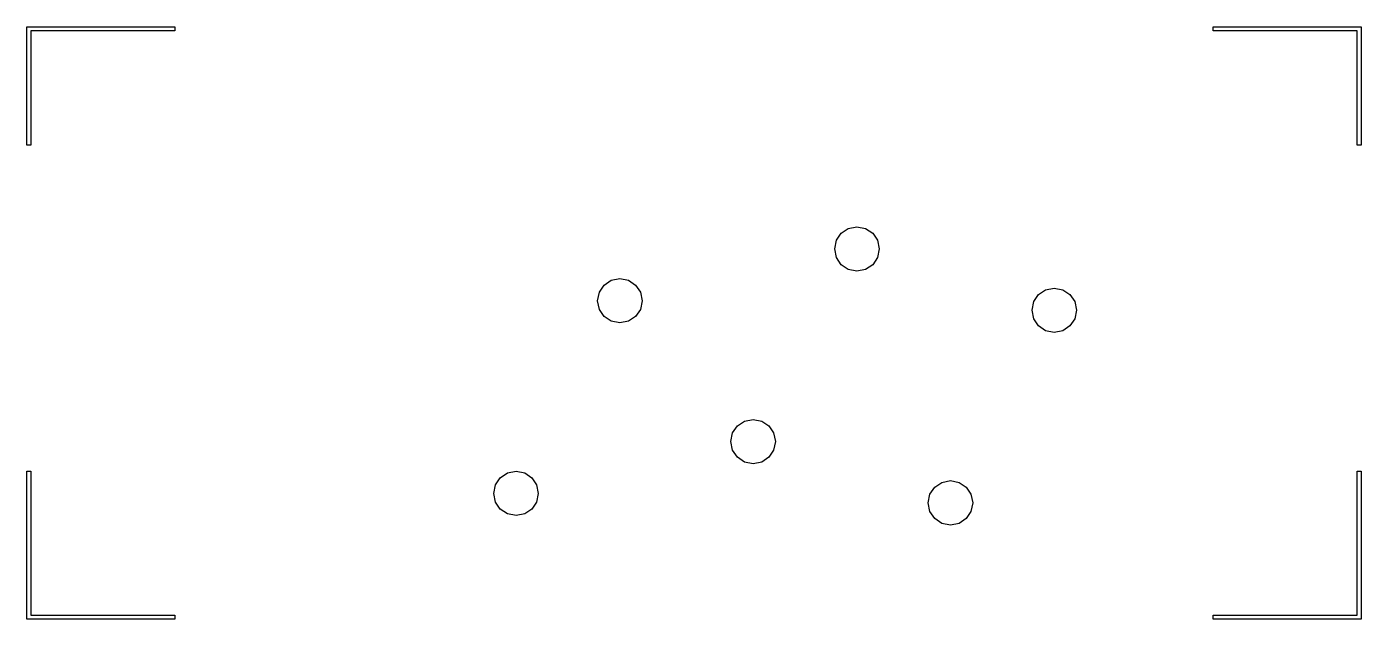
# Model space of a CAD drawing. Extents: x 0 to 9, y 0 to 4.
import ezdxf

# ---------------------------------------------------------------- set-up
doc = ezdxf.new("R2010")
doc.units = 0
doc.layers.add('Layer_1', color=7, linetype='CONTINUOUS')

msp = doc.modelspace()

# ---------------------------------------------------------------- linework, layer by layer
at = {"layer": 'Layer_1', "color": 7}
for points in [[(0, 3.200022), (0, 4), (1.000015, 4), (1.000015, 3.971668), (0.028332, 3.971668), (0.028332, 3.200022), (0, 3.200022), (0, 3.200022)], [(8.971668, 3.200022), (8.971668, 3.971668), (7.999985, 3.971668), (7.999985, 4), (9, 4), (9, 3.200022), (8.971668, 3.200022), (8.971668, 3.200022)], [(0, 0), (0, 1.000015), (0.028332, 1.000015), (0.028332, 0.028386), (1.000015, 0.028386), (1.000015, 0), (0, 0), (0, 0)], [(7.999985, 0), (7.999985, 0.028386), (8.971668, 0.028386), (8.971668, 1.000015), (9, 1.000015), (9, 0.014221), (9, 0), (7.999985, 0), (7.999985, 0)]]:
    msp.add_lwpolyline(points, close=True, dxfattribs=at)
for points in [[(5.598937, 2.349713), (5.540551, 2.361501), (5.492871, 2.393647), (5.460725, 2.441327), (5.448937, 2.499713), (5.460725, 2.5581), (5.492871, 2.605779), (5.540551, 2.637926), (5.598937, 2.649713), (5.657324, 2.637926), (5.705003, 2.605779), (5.73715, 2.5581), (5.748937, 2.499713), (5.73715, 2.441327), (5.705003, 2.393647), (5.657324, 2.361501), (5.598937, 2.349713), (5.598937, 2.349713)], [(4.000013, 2.000001), (3.941626, 2.011788), (3.893947, 2.043935), (3.8618, 2.091614), (3.850013, 2.150001), (3.8618, 2.208387), (3.893947, 2.256067), (3.941626, 2.288213), (4.000013, 2.300001), (4.058399, 2.288213), (4.106079, 2.256067), (4.138225, 2.208387), (4.150013, 2.150001), (4.138225, 2.091614), (4.106079, 2.043935), (4.058399, 2.011788), (4.000013, 2.000001), (4.000013, 2.000001)], [(6.929473, 1.935993), (6.871086, 1.94778), (6.823407, 1.979927), (6.79126, 2.027606), (6.779473, 2.085993), (6.79126, 2.144379), (6.823407, 2.192059), (6.871086, 2.224205), (6.929473, 2.235993), (6.987859, 2.224205), (7.035539, 2.192059), (7.067685, 2.144379), (7.079473, 2.085993), (7.067685, 2.027606), (7.035539, 1.979927), (6.987859, 1.94778), (6.929473, 1.935993), (6.929473, 1.935993)], [(4.898937, 1.049713), (4.84055, 1.061501), (4.792871, 1.093647), (4.760724, 1.141326), (4.748937, 1.199713), (4.760724, 1.2581), (4.792871, 1.305779), (4.84055, 1.337925), (4.898937, 1.349713), (4.957323, 1.337925), (5.005003, 1.305779), (5.037149, 1.2581), (5.048937, 1.199713), (5.037149, 1.141326), (5.005003, 1.093647), (4.957323, 1.061501), (4.898937, 1.049713), (4.898937, 1.049713)], [(3.300012, 0.7), (3.241625, 0.711788), (3.193946, 0.743934), (3.1618, 0.791614), (3.150012, 0.85), (3.1618, 0.908387), (3.193946, 0.956066), (3.241625, 0.988213), (3.300012, 1), (3.358399, 0.988213), (3.406078, 0.956066), (3.438224, 0.908387), (3.450012, 0.85), (3.438224, 0.791614), (3.406078, 0.743934), (3.358399, 0.711788), (3.300012, 0.7), (3.300012, 0.7)], [(6.229472, 0.635992), (6.171085, 0.64778), (6.123406, 0.679926), (6.09126, 0.727606), (6.079472, 0.785992), (6.09126, 0.844379), (6.123406, 0.892058), (6.171085, 0.924205), (6.229472, 0.935992), (6.287859, 0.924205), (6.335538, 0.892058), (6.367684, 0.844379), (6.379472, 0.785992), (6.367684, 0.727606), (6.335538, 0.679926), (6.287859, 0.64778), (6.229472, 0.635992), (6.229472, 0.635992)]]:
    msp.add_lwpolyline(points, dxfattribs=at)

doc.saveas('drawing.dxf')
